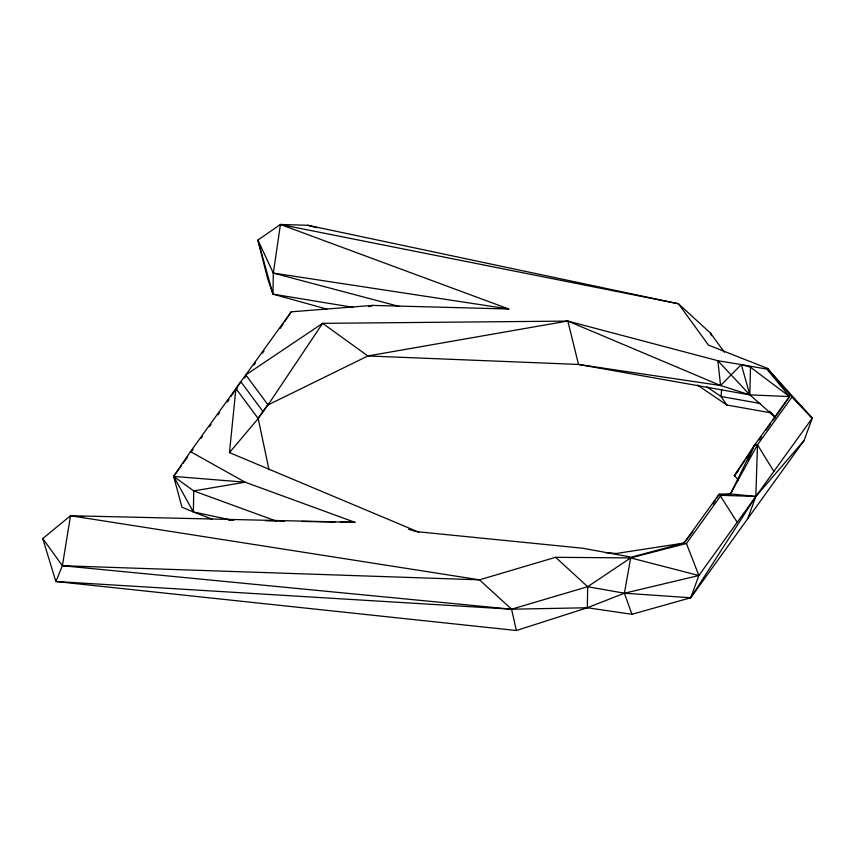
<?xml version="1.0" encoding="UTF-8"?>
<svg xmlns="http://www.w3.org/2000/svg" width="855" height="855" viewBox="0 0 855 855"><rect width="100%" height="100%" fill="white"/><g stroke="black" fill="none" stroke-linecap="round" stroke-linejoin="round"><path stroke-width="1.28" d="M212.061 519.199L193.38 511.974L193.732 490.93L173.64 476.385L190.473 451.622L291.224 311.819L372.513 305.406L508.736 308.986L280.429 224.48L257.879 240.073L267.497 278.174L272.959 294.131L326.834 309.115M352.944 307.319L272.959 294.131L273.322 273.076L280.429 224.48L307.779 225.271L678.432 303.76L710.516 333.14L724.399 352.239M42.75 538.565L55.864 581.507L516.388 630.52L587.321 607.755L587.684 586.701L555.6 557.31L479.473 579.829L62.404 565.732L42.75 538.565L70.516 515.736L354.975 522.33L245.107 482.188L190.473 451.622M774.876 416.887L749.835 394.882L750.476 367.169L741.317 364.583L717.858 360.703L567.848 321.095L322.624 323.35L245.706 374.982M721.652 389.506L721.054 396.506L726.857 405.014L771.21 412.89L775.335 417.892M418.747 532.163L229.461 452.605L235.927 388.555L258.199 418.565L269.036 469.887M280.429 224.48L678.432 303.76L708.517 345.142L767.309 368.323L812.25 418.18L804.128 440.421L690.744 597.763L631.931 614.285L587.321 607.755L511.557 609.209L55.864 581.507L62.404 565.732L70.516 515.736L73.156 515.96M804.128 440.421L755.841 496.456L730.48 493.923L720.818 495.665L686.426 543.491L630.669 557.909L624.396 593.22L631.931 614.285M62.404 565.732L511.557 609.209L587.684 586.701L624.396 593.22L690.744 597.763L698.856 575.522L812.25 418.18L793.44 398.184M747.719 518.696L755.841 496.456L757.487 444.782L791.976 397.03L767.309 368.323L770.387 372.235M748.061 460.086L754.238 445.519L789.518 396.57L766.882 369.125L741.317 364.583L720.562 385.52L578.514 364.444L367.885 355.958L268.043 404.907L258.199 418.565L229.461 452.605M408.53 529.266L416.139 531.596L582.704 548.226L631.364 557.161L683.936 543.075L719.215 494.115L730.48 493.923L754.238 445.519L757.487 444.782L773.839 471.372M730.48 493.923L757.487 444.782L755.008 444.365M713.134 504.065L715.165 500.752M716.511 498.54L719.215 494.115L737.17 522.255M690.744 597.763L755.841 496.456L718.36 495.216M754.238 445.519L734.306 475.701L738.485 479.879M280.312 328.277L283.229 323.885M284.683 321.694L291.224 311.819M228.745 399.713L227.323 401.829L228.948 399.648M230.882 396.538L240.854 381.725L263.126 411.736M744.897 460.524L734.306 475.701L738.528 470.667M746.404 458.355L750.188 452.936M759.261 439.93L761.527 436.681M766.069 430.172L770.611 423.674M772.877 420.425L789.518 396.57L750.476 367.169M181.431 465.58L173.64 476.385L181.955 507.186L193.38 511.974L232.368 520.225M182.981 463.41L187.662 456.933M191.552 451.526L193.112 449.367M200.904 438.551L202.453 436.392M209.464 426.666L211.025 424.508M218.036 414.782L219.596 412.612M235.959 389.912L237.519 387.753M244.53 378.028L246.08 375.858M253.882 365.053L255.431 362.883M262.442 353.158L264.003 350.999M257.686 418.694L262.346 412.217M263.906 410.058L268.566 403.592M692.86 531.586L683.936 543.075L616.177 553.506L605.8 552.619M587.684 586.701L630.669 557.909L698.856 575.522L686.426 543.491M587.321 607.755L624.396 593.22L698.856 575.522M368.762 306.624L372.513 305.406L368.644 306.411M567.239 321.095L367.885 355.958L322.624 323.35L268.043 404.907L245.77 374.896M555.6 557.31L630.669 557.909M228.584 520.171L233.907 520.257M265.83 520.802L284.459 521.123M301.762 521.422L335.021 521.988M340.343 522.074L354.975 522.33M567.848 321.095L578.514 364.444L749.835 394.882L789.518 396.57M81.054 516.612L83.694 516.826M272.959 294.131L257.879 240.073L273.322 273.076L508.736 308.986M70.516 515.736L479.473 579.829L511.557 609.209L516.388 630.52M759.988 403.421L721.054 396.506L706.882 386.888M273.322 273.076L399.242 306.464M307.779 225.271L316.788 227.687M568.148 321.191L720.562 385.52L749.835 394.882L741.317 364.583M276.176 521.037L193.732 490.93L245.107 482.188L173.64 476.385L193.38 511.974M697.434 385.039L726.857 405.014M791.976 397.03L812.25 418.18M749.835 394.882L717.858 360.703L720.562 385.52M769.746 411.234L774.78 417.336M771.926 374.191L773.465 376.147M710.516 333.14L711.499 335.62"/></g></svg>
